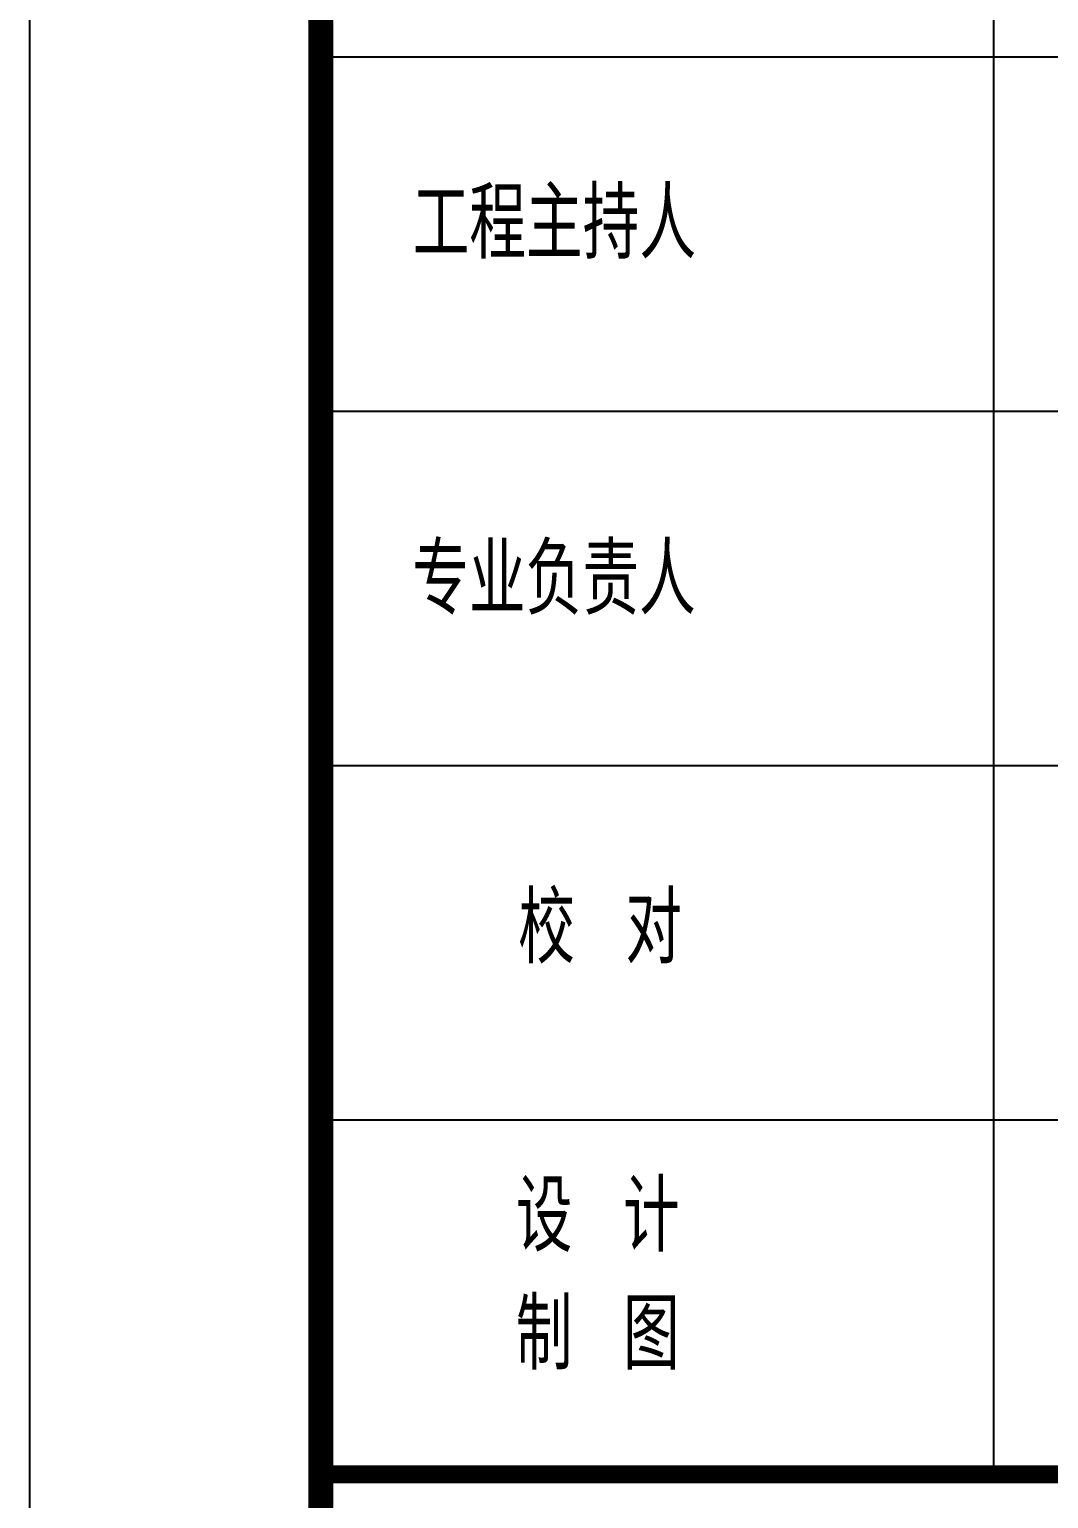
# Model space of a CAD drawing. Extents: x -21908402 to 2165534, y 88493 to 5079726.
# Drawn here: x 2041263 to 2043297, y 415264 to 418195 of the extents above; entities that cross this region are included whole.
import ezdxf

# ---------------------------------------------------------------- set-up
doc = ezdxf.new("R2010")
doc.units = 0
doc.header["$LTSCALE"] = 1000
for name, color, linetype in [('PP-PM-TK', 7, 'Continuous'), ('PUB_TEXT', 7, 'Continuous'), ('PUB_TITLE', 4, 'Continuous')]:
    doc.layers.add(name, color=color, linetype=linetype)
doc.styles.add('TQ', font='txt.shx', dxfattribs={"width": 0.8, "bigfont": 'hztxt.shx'})

# ---------------------------------------------------------------- blocks, each defined once
blk = doc.blocks.new('tk')
at = {"layer": 'PP-PM-TK', "color": 4}
for points, const_width in [([(1742537.1, 401992.7), (1742537.1, 341992.7)], 74.2), ([(1742537.1, 359243.1), (1748370.6, 359243.1)], 21.2)]:
    blk.add_lwpolyline(points, dxfattribs=dict(at, const_width=const_width))
at = {"layer": 'PUB_TITLE', "color": 4}
for p, q in [((1744552.2, 359243.1), (1744552.2, 366667.7)), ((1742537.1, 363485.7), (1748370.6, 363485.7)), ((1742537.1, 362425.1), (1748370.6, 362425.1)), ((1742537.1, 361364.4), (1748370.6, 361364.4)), ((1742537.1, 360303.8), (1748370.6, 360303.8)), ((1742537.1, 359243.1), (1748370.6, 359243.1))]:
    blk.add_line(p, q, dxfattribs=at)
at = {"layer": 'PUB_TITLE', "color": 4, "lineweight": 40, "const_width": 53}
blk.add_lwpolyline([(1742537.1, 359243.1), (1748370.6, 359243.1)], dxfattribs=at)
at = {"layer": 'PUB_TEXT', "color": 2, "char_height": 212.13, "width": 1781.712, "attachment_point": 1, "style": 'TQ'}
for s, insert in [('工程主持人', (1742811.9, 363092.8)), ('专业负责人', (1742810.8, 362028)), ('校 对', (1743127.9, 360984.1)), ('设 计 \\P制 图', (1743120.8, 360121.9))]:
    blk.add_mtext(s, dxfattribs=dict(at, insert=insert))

msp = doc.modelspace()

# ---------------------------------------------------------------- linework, layer by layer
msp.add_line((2041263.5, 441806), (2041263.5, 404106))

# ---------------------------------------------------------------- block references
at = {"xscale": 0.6666666666278616, "yscale": 0.6666666666569654, "zscale": 0.6666666666666665}
msp.add_blockref('tk', (880153.6, 175816.7), dxfattribs=at)

doc.saveas('drawing.dxf')
